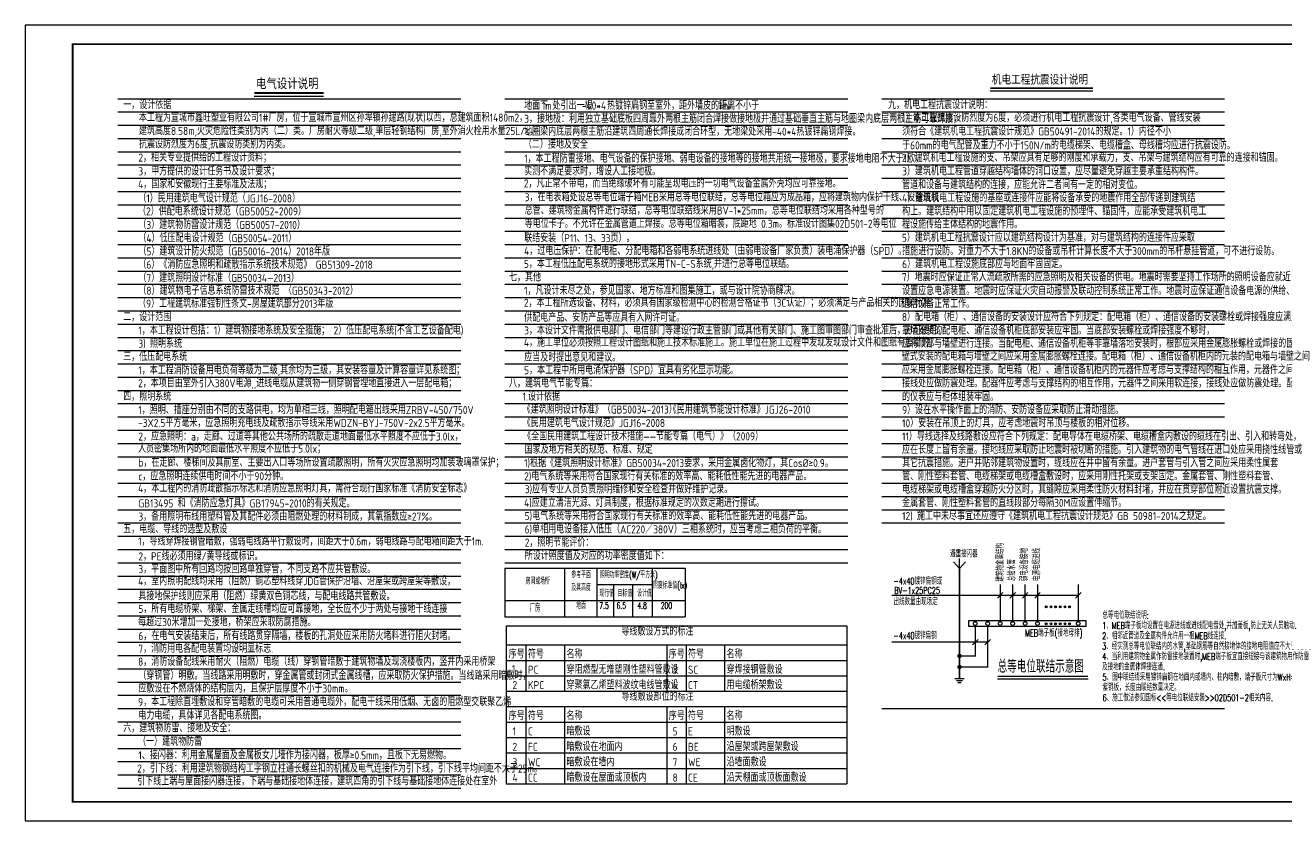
# Model space of a CAD drawing. Extents: x 33088 to 140010, y 13737 to 369010.
# Drawn here: x 33088 to 99681, y 327010 to 369010 of the extents above; entities that cross this region are included whole.
import ezdxf
from ezdxf.enums import TextEntityAlignment as Align

# ---------------------------------------------------------------- set-up
doc = ezdxf.new("R2010")
doc.units = 0
doc.header["$LTSCALE"] = 1000
doc.header["$MEASUREMENT"] = 0
doc.layers.get('0').update_dxf_attribs({"linetype": 'CONTINUOUS'})
for name, color, linetype in [('DIM-照明', 4, 'CONTINUOUS'), ('EQUIP_标注', 4, 'CONTINUOUS'), ('PUB_TEXT', 7, 'CONTINUOUS'), ('TEL_TEXT', 7, 'CONTINUOUS'), ('TEL_TITLE', 7, 'CONTINUOUS'), ('我的文字', 153, 'CONTINUOUS'), ('电气说明', 2, 'CONTINUOUS')]:
    doc.layers.add(name, color=color, linetype=linetype)
doc.styles.add('-GBCBIGGBENOR', font='GBENOR.shx', dxfattribs={"bigfont": 'GBCBIG.shx'})
doc.styles.add('_TEL_DIM', font='SIMPLEX', dxfattribs={"width": 0.8, "height": 3.5, "bigfont": 'HZTXT'})
doc.styles.add('HVAC', font='gbenor.shx', dxfattribs={"width": 0.8, "bigfont": 'gbcbig.shx'})
doc.styles.get("Standard").update_dxf_attribs({"font": 'gbenor.shx', "bigfont": 'gbcbig.shx'})
doc.styles.add('STY53', font='COMPLEX', dxfattribs={"width": 0.6, "bigfont": 'HZTXT'})
doc.styles.add('宋体', font='')
doc.styles.get('宋体').set_extended_font_data('SimSun')

msp = doc.modelspace()

# ---------------------------------------------------------------- hatches: boundary and pattern name
at = {"layer": 'DIM-照明', "linetype": 'BYBLOCK'}
for points in [[(87037, 338300, 1), (86939, 338300, 1)], [(87284, 338300, 1), (87185, 338300, 1)], [(87530, 338300, 1), (87432, 338300, 1)], [(87777, 338300, 1), (87678, 338300, 1)], [(88023, 338300, 1), (87925, 338300, 1)], [(88270, 338300, 1), (88171, 338300, 1)], [(87037, 337411, 1), (86939, 337411, 1)], [(87284, 337411, 1), (87185, 337411, 1)], [(87530, 337411, 1), (87432, 337411, 1)], [(87777, 337411, 1), (87678, 337411, 1)], [(88023, 337411, 1), (87925, 337411, 1)], [(88270, 337411, 1), (88171, 337411, 1)]]:
    msp.add_hatch(color=256, dxfattribs=at).paths.add_polyline_path(points)
h = msp.add_hatch(color=256, dxfattribs=at)
edge = h.paths.add_edge_path()
edge.add_ellipse((82406, 335712), major_axis=(-9, 118), ratio=1, start_angle=0, end_angle=360)
h = msp.add_hatch(color=256, dxfattribs=at)
edge = h.paths.add_edge_path()
edge.add_ellipse((82406, 335130), major_axis=(-9, 118), ratio=1, start_angle=0, end_angle=360)

# ---------------------------------------------------------------- linework, layer by layer
at = {"color": 251}
for p, q in [((37982, 365132), (56083, 365132)), ((58411, 365132), (76512, 365132)), ((78298, 365132), (96399, 365132)), ((37982, 364432), (56083, 364432)), ((58411, 364432), (76512, 364432)), ((78298, 364432), (96399, 364432)), ((78298, 364432), (96399, 364432)), ((37982, 363732), (56083, 363732)), ((58411, 363732), (76512, 363732)), ((78298, 363732), (96399, 363732)), ((37982, 363032), (56083, 363032)), ((58411, 363032), (76512, 363032)), ((58411, 363032), (76512, 363032)), ((58411, 363032), (76512, 363032)), ((78298, 363032), (96399, 363032)), ((37982, 362332), (56083, 362332)), ((58411, 362332), (76512, 362332)), ((78298, 362332), (96399, 362332)), ((37982, 361632), (56083, 361632)), ((58411, 361632), (76512, 361632)), ((78298, 361632), (96399, 361632)), ((37982, 360932), (56083, 360932)), ((58411, 360932), (76512, 360932)), ((78298, 360932), (96399, 360932)), ((37982, 360232), (56083, 360232)), ((58411, 360232), (76512, 360232)), ((78298, 360232), (96399, 360232)), ((37982, 359532), (56083, 359532)), ((58411, 359532), (76512, 359532)), ((58411, 359532), (76512, 359532)), ((78298, 359532), (96399, 359532)), ((37982, 358832), (56083, 358832)), ((58411, 358832), (76512, 358832)), ((78298, 358832), (96399, 358832)), ((37982, 358132), (56083, 358132)), ((37982, 358132), (56083, 358132)), ((58411, 358132), (76512, 358132)), ((78298, 358132), (96399, 358132)), ((37982, 357432), (56083, 357432)), ((58411, 357432), (76512, 357432)), ((58411, 357432), (76512, 357432)), ((78298, 357432), (96399, 357432)), ((78298, 357432), (96399, 357432)), ((37982, 356732), (56083, 356732)), ((58411, 356732), (76512, 356732)), ((78298, 356732), (96399, 356732)), ((37982, 356032), (56083, 356032)), ((58411, 356032), (76512, 356032)), ((78298, 356032), (96399, 356032)), ((37982, 355332), (56083, 355332)), ((58411, 355332), (76512, 355332)), ((78298, 355332), (96399, 355332)), ((37982, 354632), (56083, 354632)), ((58411, 354632), (76512, 354632)), ((78298, 354632), (96399, 354632)), ((37982, 353932), (56083, 353932)), ((37982, 353932), (56083, 353932)), ((58411, 353932), (76512, 353932)), ((78298, 353932), (96399, 353932)), ((78298, 353932), (96399, 353932)), ((37982, 353232), (56083, 353232)), ((58411, 353232), (76512, 353232)), ((58411, 353232), (76512, 353232)), ((78298, 353232), (96399, 353232)), ((37982, 352532), (56083, 352532)), ((58411, 352532), (76512, 352532)), ((78298, 352532), (96399, 352532)), ((37982, 351832), (56083, 351832)), ((58411, 351832), (76512, 351832)), ((78298, 351832), (96399, 351832)), ((37982, 351132), (56083, 351132)), ((58411, 351132), (76512, 351132)), ((78298, 351132), (96399, 351132)), ((78298, 351132), (96399, 351132)), ((37982, 350432), (56083, 350432)), ((37982, 350432), (56083, 350432)), ((58411, 350432), (76512, 350432)), ((58411, 350432), (76512, 350432)), ((78298, 350432), (96399, 350432)), ((78298, 350432), (96399, 350432)), ((37982, 349732), (56083, 349732)), ((58411, 349732), (76512, 349732)), ((78298, 349732), (96399, 349732)), ((37982, 349032), (56083, 349032)), ((58411, 349032), (76512, 349032)), ((78298, 349032), (96399, 349032)), ((37982, 348332), (56083, 348332)), ((58411, 348332), (76512, 348332)), ((78298, 348332), (96399, 348332)), ((37982, 347632), (56083, 347632)), ((58411, 347632), (76512, 347632)), ((78298, 347632), (96399, 347632)), ((78298, 347632), (96399, 347632)), ((37982, 346932), (56083, 346932)), ((37982, 346932), (56083, 346932)), ((58411, 346932), (76512, 346932)), ((58411, 346932), (76512, 346932)), ((78298, 346932), (96399, 346932)), ((37982, 346232), (56083, 346232)), ((58411, 346232), (76512, 346232)), ((78298, 346232), (96399, 346232)), ((37982, 345532), (56083, 345532)), ((58411, 345532), (76512, 345532)), ((78298, 345532), (96399, 345532)), ((37982, 344832), (56083, 344832)), ((58411, 344832), (76512, 344832)), ((78298, 344832), (96399, 344832)), ((37982, 344132), (56083, 344132)), ((58411, 344132), (76512, 344132)), ((78298, 344132), (96399, 344132)), ((78298, 344132), (96399, 344132)), ((37982, 343432), (56083, 343432)), ((37982, 343432), (56083, 343432)), ((58411, 343432), (76512, 343432)), ((58411, 343432), (76512, 343432)), ((78298, 343432), (96399, 343432)), ((37982, 342732), (56083, 342732)), ((58411, 342732), (76512, 342732)), ((78298, 342732), (96399, 342732)), ((37982, 342032), (56083, 342032)), ((58411, 342032), (76512, 342032)), ((37982, 341332), (56083, 341332)), ((58411, 341332), (76512, 341332)), ((37982, 340632), (56083, 340632)), ((58411, 340632), (76512, 340632)), ((37982, 339932), (56083, 339932)), ((37982, 339932), (56083, 339932)), ((37982, 339232), (56083, 339232)), ((37982, 338532), (56083, 338532)), ((37982, 337832), (56083, 337832)), ((37982, 337132), (56083, 337132)), ((58479, 337300), (58479, 328962)), ((58479, 337300), (76465, 337300)), ((76465, 337300), (76465, 328962)), ((37982, 336432), (56083, 336432)), ((37982, 336432), (56083, 336432)), ((37982, 335732), (56083, 335732)), ((58479, 336291), (76465, 336291)), ((59522, 336291), (59522, 333848)), ((61558, 336291), (61558, 333848)), ((66954, 336291), (66954, 333848)), ((67972, 336291), (67972, 333848)), ((70007, 336291), (70007, 333848)), ((37982, 335032), (56083, 335032)), ((58479, 335476), (76465, 335476)), ((37982, 334332), (56083, 334332)), ((58479, 334662), (76465, 334662)), ((37982, 333632), (56083, 333632)), ((58479, 333848), (76465, 333848)), ((58479, 333034), (76465, 333034)), ((59522, 333034), (59522, 328962)), ((61558, 333034), (61558, 328962)), ((66954, 333034), (66954, 328962)), ((67972, 333034), (67972, 328962)), ((70007, 333034), (70007, 328962)), ((37982, 332932), (56083, 332932)), ((37982, 332932), (56083, 332932)), ((78298, 332932), (96399, 332932)), ((37982, 332232), (56083, 332232)), ((37982, 332232), (56083, 332232)), ((58479, 332219), (76465, 332219)), ((37982, 331532), (56083, 331532)), ((58479, 331405), (76465, 331405)), ((37982, 330832), (56083, 330832)), ((37982, 330832), (56083, 330832)), ((58479, 330591), (76465, 330591)), ((37982, 330132), (56083, 330132)), ((58479, 329776), (76465, 329776)), ((37982, 329432), (56083, 329432)), ((37982, 328732), (56083, 328732)), ((58479, 328962), (76465, 328962))]:
    msp.add_line(p, q, dxfattribs=at)
msp.add_line((58411, 338631), (67932, 338631))
at = {"layer": 'DIM-照明', "ltscale": 1.2}
for q in [(82085, 340686, -602), (82406, 340850, -602), (82727, 340686, -602)]:
    msp.add_line((82406, 340322, -602), q, dxfattribs=at)
at = {"layer": 'DIM-照明', "linetype": 'BYBLOCK'}
for p, q in [((84700, 339054, -602), (84409, 338764, -602)), ((85357, 339054, -602), (85066, 338764, -602)), ((86014, 339054, -602), (85723, 338764, -602)), ((86671, 339054, -602), (86381, 338764, -602)), ((88821, 339054, -602), (88530, 338764, -602)), ((83388, 336583, -602), (83097, 336293, -602)), ((84039, 336583, -602), (83749, 336293, -602))]:
    msp.add_line(p, q, dxfattribs=at)
at = {"layer": 'DIM-照明', "ltscale": 1200}
for p, q in [((88676, 338909, -602), (78833, 338909, -602)), ((83894, 336438, -602), (78833, 336438, -602)), ((82160, 334524, -602), (82652, 334524, -602)), ((82242, 334419, -602), (82570, 334419, -602)), ((82324, 334317, -602), (82488, 334317, -602))]:
    msp.add_line(p, q, dxfattribs=at)
at = {"layer": 'DIM-照明', "ltscale": 1.2, "const_width": 73.9, "elevation": -602}
for points in [[(82406, 334524), (82406, 340322)], [(84555, 337518), (84555, 339497)], [(85212, 337518), (85212, 339497)], [(85869, 337518), (85869, 339497)], [(86526, 337518), (86526, 339497)], [(88676, 337518), (88676, 339497)], [(83243, 337321), (83243, 335712), (82406, 335712)], [(83894, 337321), (83894, 335130), (82406, 335130)]]:
    msp.add_lwpolyline(points, dxfattribs=at)
at = {"layer": 'DIM-照明', "linetype": 'BYBLOCK', "elevation": -602}
msp.add_lwpolyline([(82896, 337587), (89082, 337587), (89082, 337258), (82896, 337258)], close=True, dxfattribs=at)
at = {"layer": 'DIM-照明', "linetype": 'BYBLOCK'}
for centre, radius in [((86988, 338300, -602), 49.3), ((87235, 338300, -602), 49.3), ((87481, 338300, -602), 49.3), ((87727, 338300, -602), 49.3), ((87974, 338300, -602), 49.3), ((88220, 338300, -602), 49.3), ((83237, 337419, -602), 98.8), ((83894, 337419, -602), 98.8), ((84553, 337419, -602), 98.8), ((85210, 337419, -602), 98.8), ((85867, 337419, -602), 98.8), ((86524, 337419, -602), 98.8), ((86988, 337411, -602), 49.3), ((87235, 337411, -602), 49.3), ((87481, 337411, -602), 49.3), ((87727, 337411, -602), 49.3), ((87974, 337411, -602), 49.3), ((88220, 337411, -602), 49.3), ((88674, 337419, -602), 98.8)]:
    msp.add_circle(centre, radius, dxfattribs=at)
at = {"layer": 'EQUIP_标注', "const_width": 70}
msp.add_lwpolyline([(84416, 334635), (89195, 334635)], dxfattribs=at)
at = {"layer": 'EQUIP_标注'}
msp.add_lwpolyline([(84416, 334495), (89195, 334495)], dxfattribs=at)
at = {"layer": 'TEL_TEXT'}
for p, q in [((58411, 340349), (58411, 337772)), ((58411, 340349), (67932, 340349)), ((61554, 340349), (61554, 337772)), ((63257, 340349), (63257, 337772)), ((66190, 340349), (66190, 337772)), ((67932, 340349), (67932, 337773)), ((63257, 339490), (66190, 339490)), ((63257, 339490), (66190, 339490)), ((64139, 339490), (64139, 337772)), ((65151, 339490), (65151, 337772)), ((59186, 338631), (67932, 338632)), ((59186, 338631), (67932, 338632)), ((59186, 338631), (67932, 338631)), ((58411, 337772), (67932, 337773)), ((59186, 337772), (67932, 337773))]:
    msp.add_line(p, q, dxfattribs=at)
at = {"layer": 'TEL_TITLE', "color": 4}
msp.add_lwpolyline([(33088, 327010), (107388, 327010), (107388, 369010), (33088, 369010)], close=True, dxfattribs=at)
at = {"layer": 'TEL_TITLE', "color": 4, "const_width": 100}
msp.add_lwpolyline([(35588, 328010), (106388, 328010), (106388, 368010), (35588, 368010)], close=True, dxfattribs=at)
at = {"layer": '电气说明', "color": 3}
for p, q in [((45167, 365259), (48829, 365259)), ((84016, 365538), (89440, 365538))]:
    msp.add_line(p, q, dxfattribs=at)
for points, const_width in [([(84026, 365689), (89451, 365689)], 90.7), ([(45178, 365427), (48841, 365427)], 101)]:
    msp.add_lwpolyline(points, dxfattribs=dict(at, const_width=const_width))

# ---------------------------------------------------------------- texts
at = {"layer": 'PUB_TEXT', "color": 7, "ltscale": 10, "style": 'STY53', "width": 0.6}
for s, p in [('避雷接闪器', (81906, 340924, -602)), ('-4x40镀锌扁钢或', (78921, 339483, -602)), ('BV-1x25PC25', (78958, 338988, -602)), ('出线数量由现场定', (78921, 338397, -602)), ('总等电位联结说明:', (89952, 337679)), ('-4x40镀锌扁钢', (78921, 336602, -602)), ('MEB端子板(接地母排)', (85861, 336741, -602)), ('2、相邻近管道及金属构件允许用一根MEB线连接.', (89933, 336590)), ('1、MEB端子板均设置在电源进线或进线配电盘处,并加盖板,防止无关人员触动.', (89933, 337135)), ('3、经实测总等电位联结内的水管,基础钢筋等自然接地体的接地电阻值应不大于1欧姆.', (89933, 336046)), ('4、当利用建筑物金属作防雷接地装置时,MEB端子板宜直接短接与该建筑物用作防雷', (89933, 335501)), ('及接地的金属体焊接连通.', (89933, 334957)), ('5、图中联结线采用镀锌扁钢在地面内或墙内、柱内暗敷，端子板尺寸为WxH=100x4', (89953, 334412)), ('紫铜板，长度由联结数量决定。', (89953, 333868)), ('6、施工做法参见国标<<等电位联结安装>>02D501-2相关内容.', (89956, 333323))]:
    msp.add_text(s, height=360, dxfattribs=at).set_placement(p)
for s, p in [('建筑物金属结构', (84734, 339634, -602)), ('总给水管', (85349, 339659, -602)), ('弱电设备接地', (86006, 339659, -602)), ('电源电缆进线', (86663, 339659, -602))]:
    msp.add_text(s, height=360, rotation=90, dxfattribs=at).set_placement(p)
at = {"layer": 'PUB_TEXT', "style": 'HVAC', "width": 0.7}
msp.add_text('厂房', height=397.9, dxfattribs=at).set_placement((59722, 338042))
at = {"layer": 'TEL_TEXT', "style": '_TEL_DIM', "width": 0.56}
for s, p in [('房间或场所', (60141, 339490)), ('参考平面', (62429, 339824)), ('照明功率密度(W/平方米)', (64946, 339824)), ('及其高度', (62429, 339156)), ('地面', (62429, 338202)), ('7.5', (63642, 338202)), ('6.5', (64553, 338202)), ('4.8', (65653, 338202)), ('200', (66935, 338202))]:
    msp.add_text(s, height=339.5, dxfattribs=at).set_placement(p, align=Align.CENTER)
for s, p in [('照度标准值(lx)', (66224, 339275)), ('现行值', (63398, 338846)), ('目标值', (64360, 338846)), ('设计值', (65391, 338846))]:
    msp.add_text(s, height=339.5, dxfattribs=at).set_placement(p)
at = {"layer": 'TEL_TEXT'}
msp.add_text('总等电位联结示意图', height=675.2, dxfattribs=at).set_placement((84416, 334827, -602))
at = {"layer": '我的文字', "color": 244, "style": '-GBCBIGGBENOR'}
for s, height, p in [('一，设计依据', 422.4, (38261, 364591)), ('地面下', 422.4, (59427, 364551)), ('1m', 422.4, (60355, 364551)), ('处引出一根', 422.4, (60923, 364551)), ('-40*4', 422.4, (62473, 364551)), ('热镀锌扁钢至室外，距外墙皮的距离不小于', 422.4, (63802, 364551)), ('1m。', 422.4, (69683, 364551)), ('九，机电工程抗震设计说明：', 422.4, (78635, 364591)), ('本工程为宣城市鑫旺塑业有限公司1#厂房，位于宣城市宣州区孙埠镇孙建路(现状)以西，总建筑面积1480m2，', 422.4, (39091, 363917)), ('3，接地极：利用独立基础底板四周靠外两根主筋闭合焊接做接地极并通过基础垂直主筋与地圈梁内底层两根主筋可靠焊接，', 422.4, (59427, 363856)), ('1）本工程抗震设防烈度为6度，必须进行机电工程抗震设计,各类电气设备、管线安装', 422.4, (79363, 363915)), ('建筑高度8.58m,火灾危险性类别为丙（二）类。厂房耐火等级二级,单层轻钢结构厂房,室外消火栓用水量25L/s，', 422.4, (39091, 363217)), ('地圈梁内底层两根主筋沿建筑四周通长焊接成闭合环型，无地梁处采用-40*4热镀锌扁钢焊接。', 422.4, (59424, 363184)), ('须符合《建筑机电工程抗震设计规范》GB50491-2014的规定。1）内径不小', 422.4, (79378, 363190)), ('抗震设防烈度为6度,抗震设防类别为丙类。', 422.4, (39091, 362517)), ('（二）接地及安全', 422.4, (59412, 362502)), ('2，相关专业提供给的工程设计资料；', 422.4, (39062, 361812)), ('2）建筑机电工程设施的支、吊架应具有足够的刚度和承载力，支、吊架与建筑结构应有可靠的连接和锚固。', 422.4, (79363, 361804)), ('于60mm的电气配管及重力不小于150N/m的电缆梯架、电缆槽盒、母线槽均应进行抗震设防。', 422.4, (79378, 362456)), ('1，本工程防雷接地、电气设备的保护接地、弱电设备的接地等的接地共用统一接地极，要求接地电阻不大于1欧，', 422.4, (59427, 361756)), ('3，甲方提供的设计任务书及设计要求；', 422.4, (39060, 361084)), ('实测不满足要求时，增设人工接地极。', 422.4, (59424, 361084)), ('3）建筑机电工程管道穿越结构墙体的洞口设置，应尽量避免穿越主要承重结构构件。', 422.4, (79378, 361087)), ('4，国家和安徽现行主要标准及法规；', 422.4, (39047, 360403)), ('2，凡正常不带电，而当绝缘破坏有可能呈现电压的一切电气设备金属外壳均应可靠接地。', 422.4, (59412, 360447)), ('管道和设备与建筑结构的连接，应能允许二者间有一定的相对变位。', 422.4, (79375, 360370)), ('（1）民用建筑电气设计规范（JGJ16-2008）   ', 422.4, (39062, 359656)), ('3，在电表箱处设总等电位端子箱MEB采用总等电位联结，总等电位箱应为成品箱，应将建筑物内保护干线、设备进线', 422.4, (59455, 359717)), ('4）建筑机电工程设施的基座或连接件应能将设备承受的地震作用全部传递到建筑结', 422.4, (79375, 359672)), ('（2）供配电系统设计规范（GB50052-2009）', 422.4, (39047, 358971)), ('总管、建筑物金属构件进行联结，总等电位联结线采用BV-1*25mm，总等电位联结均采用各种型号的', 422.4, (59455, 359017)), ('构上。建筑结构中用以固定建筑机电工程设施的预埋件、锚固件，应能承受建筑机电工', 422.4, (79378, 358971)), ('（3）建筑物防雷设计规范（GB50057-2010）', 422.4, (39062, 358256)), ('等电位卡子。不允许在金属管道上焊接。总等电位箱暗装，底距地 0.3m。标准设计图集02D501-2等电位', 422.4, (59455, 358317)), ('程设施传给主体结构的地震作用。', 422.4, (79375, 358284)), ('（4）低压配电设计规范（GB50054-2011）', 422.4, (39062, 357556)), ('联结安装（P11、13、33页）。', 422.4, (59427, 357556)), ('5）建筑机电工程抗震设计应以建筑结构设计为基准，对与建筑结构的连接件应采取', 422.4, (79363, 357579)), ('（5）建筑设计防火规范（GB50016-2014）2018年版', 422.4, (39062, 356856)), ('4，过电压保护：在配电柜、分配电箱和各弱电系统进线处（由弱电设备厂家负责）装电涌保护器（SPD）。', 422.4, (59424, 356884)), ('措施进行设防。对重力不大于1.8KN的设备或吊杆计算长度不大于300mm的吊杆悬挂管道，可不进行设防。', 422.4, (79378, 356871)), ('（6）《消防应急照明和疏散指示系统技术规范》 GB51309-2018', 422.4, (39062, 356156)), ('5，本工程低压配电系统的接地形式采用TN-C-S系统,并进行总等电位联结。', 422.4, (59412, 356200)), ('6）建筑机电工程设施底部应与地面牢固固定。', 422.4, (79378, 356183)), ('（7）建筑照明设计标准（GB50034—2013）', 422.4, (39062, 355456)), ('七，其他', 422.4, (58626, 355491)), ('7）地震时应保证正常人流疏散所需的应急照明及相关设备的供电。地震时需要坚持工作场所的照明设备应就近', 422.4, (79363, 355498)), ('（8）建筑物电子信息系统防雷技术规范 （GB50343-2012）', 422.4, (39060, 354784)), ('1，凡设计未尽之处，参见国家、地方标准和图集施工，或与设计院协商解决。', 422.4, (59424, 354784)), ('设置应急电源装置。地震时应保证火灾自动报警及联动控制系统正常工作。地震时应保证通信设备电源的供给、', 422.4, (79378, 354772)), ('（9）工程建筑标准强制性条文-房屋建筑部分2013年版', 422.4, (39047, 354099)), ('2，本工程所选设备、材料，必须具有国家级检测中心的检测合格证书（3C认证）；必须满足与产品相关的国家标准；', 422.4, (59412, 354147)), ('通信设备正常工作。', 422.4, (79375, 354084)), ('二，设计范围', 422.4, (38261, 353391)), ('供配电产品、安防产品等应具有入网许可证。', 422.4, (59427, 353356)), ('8）配电箱（柜）、通信设备的安装设计应符合下列规定：配电箱（柜）、通信设备的安装螺栓或焊接强度应满足抗震要求。', 422.4, (79363, 353394)), ('1，本工程设计包括：1）建筑物接地系统及安全措施； 2）低压配电系统(不含工艺设备配电)', 422.4, (39060, 352684)), ('3，本设计文件需报供电部门、电信部门等建设行政主管部门或其他有关部门、施工图审图部门审查批准后，方可使用。', 422.4, (59424, 352684)), ('靠墙安装的配电柜、通信设备机柜底部安装应牢固。当底部安装螺栓或焊接强度不够时，', 422.4, (79378, 352677)), ('3) 照明系统', 422.4, (39060, 351984)), ('4，施工单位必须按照工程设计图纸和施工技术标准施工。施工单位在施工过程中发现发现设计文件和图纸有差错的，', 422.4, (59412, 352047)), ('应将顶部与墙壁进行连接。当配电柜、通信设备机柜等非靠墙落地安装时，根部应采用金属膨胀螺栓或焊接的固定方式。', 422.4, (79375, 351990)), ('三，低压配电系统', 422.4, (38261, 351291)), ('应当及时提出意见和建议。', 422.4, (59427, 351256)), ('壁式安装的配电箱与墙壁之间应采用金属膨胀螺栓连接。配电箱（柜）、通信设备机柜内的元装的配电箱与墙壁之间', 422.4, (79363, 351310)), ('1，本工程消防设备用电负荷等级为二级,其余均为三级，其安装容量及计算容量详见系统图；', 422.4, (39060, 350584)), ('5，本工程中所用电涌保护器（SPD）宜具有劣化显示功能。', 422.4, (59424, 350584)), ('应采用金属膨胀螺栓连接。配电箱（柜）、通信设备机柜内的元器件应考虑与支撑结构的相互作用，元器件之间采用软连接，', 422.4, (79363, 350604)), ('2，本项目由室外引入380V电源,,进线电缆从建筑物一侧穿钢管埋地直接进入一层配电箱；', 422.4, (39047, 349899)), ('八，建筑电气节能专篇：', 422.4, (58626, 349891)), ('接线处应做防震处理。配器件应考虑与支撑结构的相互作用，元器件之间采用软连接，接线处应做防震处理。配电箱（柜）面上', 422.4, (79378, 349893)), ('四，照明系统', 422.4, (38261, 349191)), ('1.设计依据', 422.4, (59341, 349190)), ('的仪表应与柜体组装牢固。', 422.4, (79375, 349174)), ('1，照明、插座分别由不同的支路供电，均为单相三线，照明配电箱出线采用ZRBV-450/750V', 422.4, (39060, 348484)), ('《建筑照明设计标准》（GB50034-2013）', 422.4, (59353, 348508)), ('《民用建筑节能设计标准》JGJ26-2010', 422.4, (67057, 348500)), ('9）设在水平操作面上的消防、安防设备应采取防止滑动措施。', 422.4, (79375, 348484)), ('-3X2.5平方毫米，应急照明充电线及疏散指示导线采用WDZN-BYJ-750V-2x2.5平方毫米。', 422.4, (39047, 347802)), ('《民用建筑电气设计规范》JGJ16-2008', 422.4, (59356, 347797)), ('10）安装在吊顶上的灯具，应考虑地震时吊顶与楼板的相对位移。', 422.4, (79375, 347784)), ('2，应急照明：a，走廊、过道等其他公共场所的疏散走道地面最低水平照度不应低于3.0lx，', 422.4, (39060, 347084)), ('《全国民用建筑工程设计技术措施——节能专篇（电气）》（2009）', 422.4, (59372, 347094)), ('11）导线选择及线路敷设应符合下列规定：配电导体在电缆桥架、电缆槽盒内敷设的缆线在引出、引入和转弯处，', 422.4, (79375, 347084)), ('人员密集场所内的地面最低水平照度不应低于5.0lx；', 422.4, (39047, 346447)), ('国家及地方相关的规范、标准、规定', 422.4, (59455, 346394)), ('应在长度上留有余量。接地线应采取防止地震时被切断的措施。引入建筑物的电气管线在进口处应采用挠性线管或', 422.4, (79375, 346384)), ('b，在走廊、楼梯间及其前室、主要出入口等场所设置疏散照明，所有火灾应急照明均加装玻璃罩保护；', 422.4, (39062, 345711)), ('1)根据《建筑照明设计标准》GB50034-2013要求，采用金属卤化物灯，其Cos%%C≥0.9。', 422.4, (59424, 345684)), ('其它抗震措施。进户井贴邻建筑物设置时，缆线应在井中留有余量。进户套管与引入管之间应采用柔性属套', 422.4, (79375, 345684)), ('c，应急照明连续供电时间不小于90分钟。', 422.4, (39060, 344984)), ('2)电气系统等采用符合国家现行有关标准的效率高、能耗低性能先进的电器产品。', 422.4, (59424, 344984)), ('管、刚性塑料套管、电缆梯架或电缆槽盒敷设时，应采用刚性托架或支架固定。金属套管、刚性塑料套管、', 422.4, (79375, 344984)), ('4，本工程内的消防疏散指示标志和消防应急照明灯具，需符合现行国家标准《消防安全标志》', 422.4, (39047, 344347)), ('3)应有专业人员负责照明维修和安全检查并做好维护记录。', 422.4, (59460, 344301)), ('电缆梯架或电缆槽盒穿越防火分区时，其缝隙应采用柔性防火材料封堵，并应在贯穿部位附近设置抗震支撑。', 422.4, (79375, 344284)), ('GB13495 和《消防应急灯具》GB17945-2010的有关规定。  ', 422.4, (39062, 343556)), ('4)应建立清洁光源、灯具制度，根据标准规定的次数定期进行擦试。', 422.4, (59424, 343584)), ('金属套管、刚性塑料套管的直线段部分每隔30M应设置伸缩节。', 422.4, (79375, 343584)), ('3，备用照明布线用塑料管及其配件必须由阻燃处理的材料制成，其氧指数应≥27%%%。', 422.4, (39062, 342856)), ('5)电气系统等采用符合国家现行有关标准的效率高、能耗低性能先进的电器产品。', 422.4, (59451, 342884)), ('12) 施工中未尽事宜还应遵守《建筑机电工程抗震设计规范》GB 50981-2014之规定。', 422.4, (79375, 342884)), ('五，电缆、导线的选型及敷设', 422.4, (38261, 342191)), ('6)单相用电设备接入低压（AC220／380V）三相系统时，应当考虑三相负荷的平衡。', 422.4, (59451, 342184)), ('1，导线穿焊接钢管暗敷，强弱电线路平行敷设时，间距大于0.6m，弱电线路与配电箱间距大于1m.', 422.4, (39047, 341547)), ('2，照明节能评价：', 422.4, (59454, 341484)), ('2，PE线必须用绿/黄导线或标识。', 422.4, (39062, 340756)), ('所设计照度值及对应的功率密度值如下：', 422.4, (59454, 340784)), ('3，平面图中所有回路均按回路单独穿管，不同支路不应共管敷设。', 422.4, (39060, 340084)), ('4，室内照明配线均采用（阻燃）铜芯塑料线穿JDG管保护沿墙、沿屋架或跨屋架等敷设，', 422.4, (39047, 339447)), ('具接地保护线则应采用（阻燃）绿黄双色铜芯线，与配电线路共管敷设。', 422.4, (39062, 338656)), ('5，所有电缆桥架、梯架、金属走线槽均应可靠接地，全长应不少于两处与接地干线连接', 422.4, (39060, 337984)), ('每超过30米增加一处接地，桥架应采取防腐措施。', 422.4, (39047, 337283)), ('6，在电气安装结束后，所有线路贯穿隔墙，楼板的孔洞处应采用防火堵料进行阻火封堵。', 422.4, (39062, 336556)), ('7，消防用电各配电装置均设明显标志.', 422.4, (39060, 335884)), ('8，消防设备配线采用耐火（阻燃）电缆（线）穿钢管暗敷于建筑物墙及现浇楼板内，竖井内采用桥架', 422.4, (39047, 335197)), ('序号', 422.4, (58606, 335590)), ('符号', 422.4, (59624, 335590)), ('名称', 422.4, (61660, 335590)), ('序号', 422.4, (67055, 335590)), ('符号', 422.4, (68073, 335590)), ('名称', 422.4, (70109, 335590)), ('1', 422, (58784, 334816)), ('PC', 422.4, (59624, 334775)), ('穿阻燃型无增塑刚性塑料管敷设', 422.4, (61660, 334775)), ('3', 422, (67259, 334775)), ('SC', 422.4, (68073, 334775)), ('穿焊接钢管敷设', 422.4, (70109, 334775)), ('（穿钢管）明敷。当线路采用明敷时，穿金属管或封闭式金属线槽，应采取防火保护措施。当线路采用暗敷时，', 422.4, (39062, 334456)), ('2', 422, (58810, 333961)), ('KPC', 422.4, (59624, 333961)), ('穿聚氯乙烯塑料波纹电线管敷设', 422.4, (61660, 333961)), ('4', 422, (67259, 333961)), ('CT', 422.4, (68073, 333961)), ('用电缆桥架敷设', 422.4, (70109, 333961)), ('应敷设在不燃烧体的结构层内，且保护层厚度不小于30mm。', 422.4, (39060, 333784)), ('9，本工程除直埋敷设和穿管暗敷的电缆可采用普通电缆外，配电干线采用低烟、无卤的阻燃型交联聚乙烯', 422.4, (39047, 333070)), ('电力电缆，具体详见各配电系统图。', 422.4, (39062, 332356)), ('序号', 422.4, (58606, 332332)), ('符号', 422.4, (59624, 332332)), ('名称', 422.4, (61660, 332332)), ('序号', 422.4, (67055, 332332)), ('符号', 422.4, (68073, 332332)), ('名称', 422.4, (70109, 332332)), ('六，建筑物防雷、接地及安全：', 422.4, (38261, 331691)), ('1', 422, (58810, 331518)), ('C', 422, (59624, 331518)), ('暗敷设', 422.4, (61660, 331518)), ('5', 422, (67259, 331518)), ('E', 422, (68073, 331518)), ('明敷设', 422.4, (70109, 331518)), ('（一）建筑物防雷', 422.4, (39047, 330973)), ('2', 422, (58810, 330704)), ('FC', 422.4, (59624, 330704)), ('暗敷设在地面内', 422.4, (61660, 330704)), ('6', 422, (67259, 330704)), ('BE', 422.4, (68073, 330704)), ('沿屋架或跨屋架敷设', 422.4, (70109, 330704)), ('1、接闪器：利用金属屋面及金属板女儿墙作为接闪器，板厚≥0.5mm，且板下无易燃物。', 422.4, (39062, 330256)), ('3', 422, (58810, 329890)), ('WC', 422.4, (59624, 329890)), ('暗敷设在墙内', 422.4, (61660, 329890)), ('7', 422, (67259, 329890)), ('WE', 422.4, (68073, 329890)), ('沿墙面敷设', 422.4, (70109, 329890)), ('2，引下线：利用建筑物钢结构工字钢立柱通长螺丝扣的机械及电气连接作为引下线，引下线平均间距不大于25m。', 422.4, (38998, 329556)), ('引下线上端与屋面接闪器连接，下端与基础接地体连接，建筑四角的引下线与基础接地体连接处在室外', 422.4, (38995, 328884)), ('4', 422, (58810, 329075)), ('CC', 422.4, (59624, 329075)), ('暗敷设在屋面或顶板内', 422.4, (61660, 329075)), ('8', 422, (67259, 329075)), ('CE', 422.4, (68073, 329075)), ('沿天棚面或顶板面敷设', 422.4, (70109, 329075))]:
    msp.add_text(s, height=height, rotation=0, dxfattribs=at).set_placement(p)
for s, p in [('导线敷设方式的标注', (66460, 336794)), ('导线敷设部位的标注', (66467, 333352))]:
    msp.add_text(s, height=422.4, rotation=0, dxfattribs=at).set_placement(p, align=Align.CENTER)
at = {"layer": '电气说明', "color": 3, "style": '宋体', "width": 0.8}
for s, height, p in [('电气设计说明', 504, (45271, 365690)), ('机电工程抗震设计说明', 453.6, (84110, 365926))]:
    msp.add_text(s, height=height, dxfattribs=at).set_placement(p)

doc.saveas('drawing.dxf')
